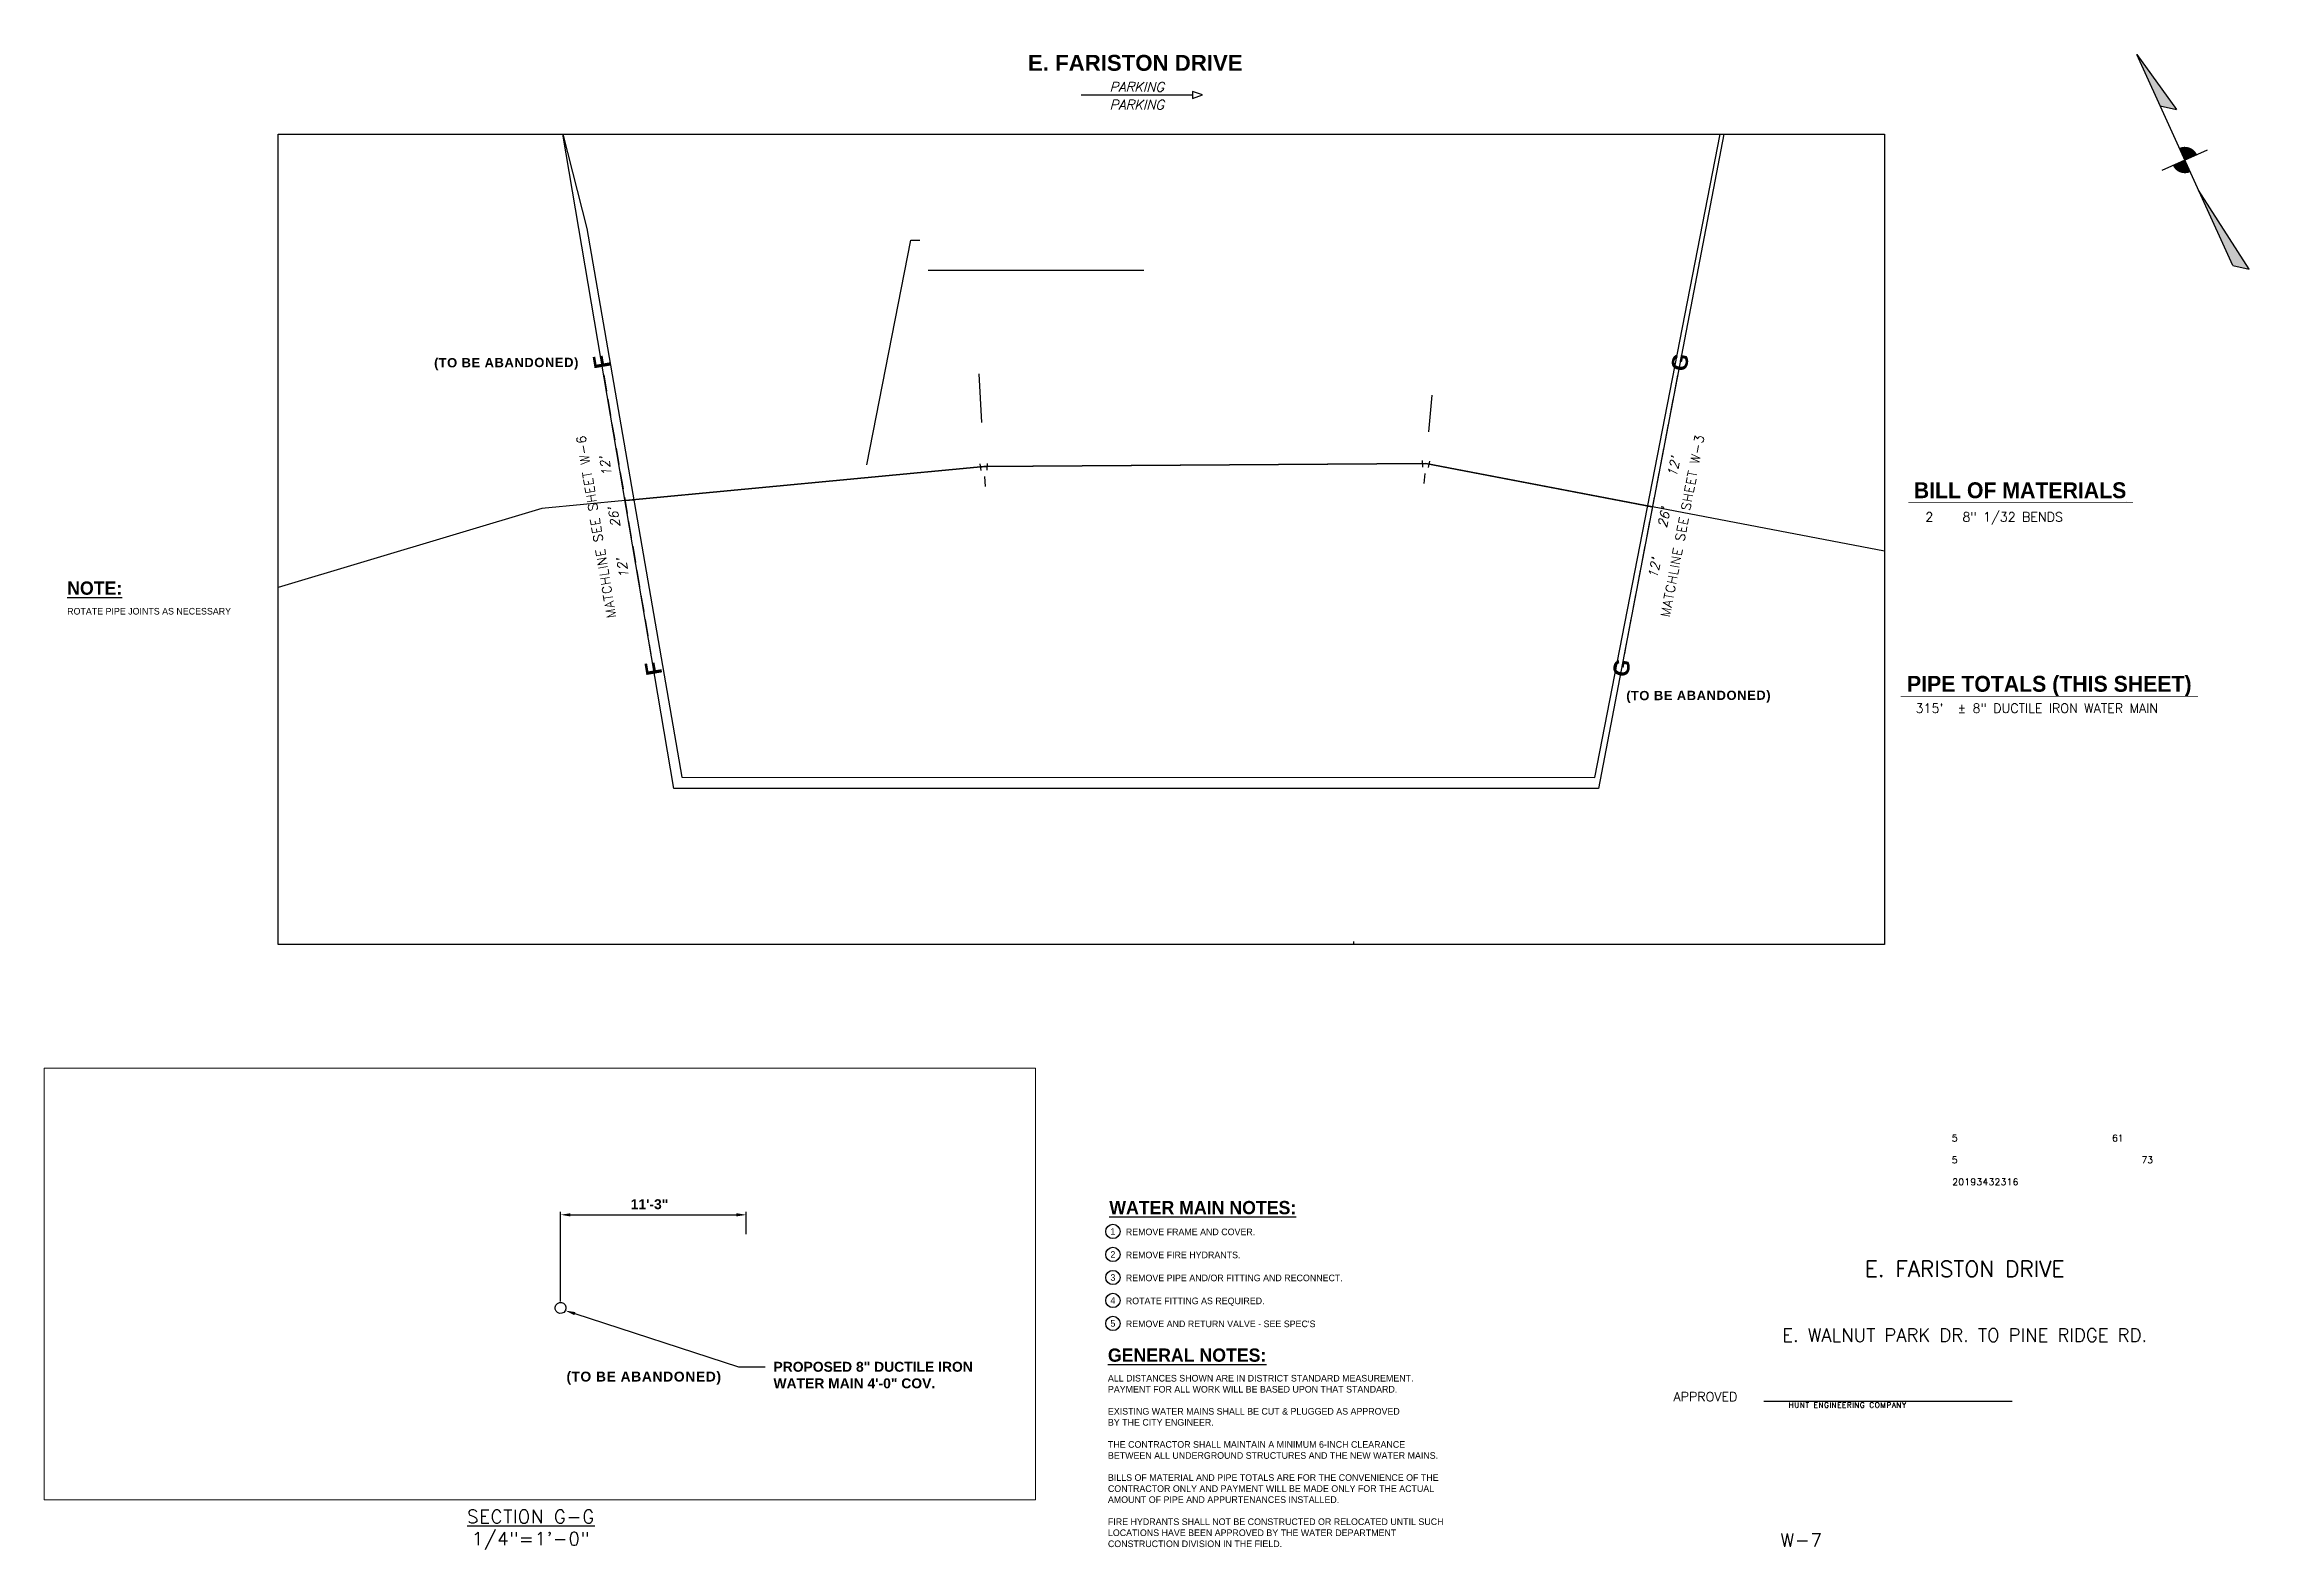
# Paper-space layout 'W7' of a CAD drawing. Header units: feet. Extents: x 2 to 35.4, y 0.7 to 23.5.
# The model-space entities are those that its viewports show. They can reach past a viewport. Long polylines and large blocks are cut down to what shows.
import ezdxf
from ezdxf import colors
from ezdxf.entities.mleader import LeaderData, LeaderLine
from ezdxf.enums import TextEntityAlignment as Align
from ezdxf.math import Vec2, Vec3

# ---------------------------------------------------------------- set-up
doc = ezdxf.new("R2010")
doc.units = ezdxf.units.FT
doc.header["$LTSCALE"] = 20
doc.linetypes.add('DASHED2', pattern=[0.375, 0.25, -0.125])
for name, color, linetype in [('AlbertToolLayer', 40, 'Continuous'), ('BORDER', 4, 'Continuous'), ('C-EX-DIMENSION', 10, 'Continuous'), ('C-EX-ROW', 4, 'Continuous'), ('C-PR-20594-TXT', 4, 'Continuous'), ('C-PR-WATER', 4, 'Continuous'), ('C-PR-WATER-ABAND', 3, 'Continuous'), ('C-PR-WATER-ABAND-OFF', 3, 'Continuous'), ('C-PR-WATER-DIM', 4, 'Continuous'), ('C-PR-WATER-FITTING', 4, 'Continuous'), ('C-PR-WATER-TXT', 4, 'Continuous'), ('C-PR-WATER-TXT (W-2)', 4, 'Continuous'), ('C-PR-WATER-TXT-#', 6, 'Continuous'), ('NOTES', 7, 'Continuous')]:
    doc.layers.add(name, color=color, linetype=linetype)
doc.layers.add('C-EX-ROAD-NAME', color=3, linetype='Continuous', lineweight=30)
doc.layers.add('CALC', color=10, linetype='Continuous', plot=False)
doc.layers.add('VIEWPORT', color=5, linetype='Continuous', plot=False)
doc.styles.add('ARIAL', font='arialbd.ttf', dxfattribs={"height": 0.24})
doc.styles.add('BOLD', font='BOLD.SHX')
doc.styles.add('Copy of PROPOSED', font='arialbd.ttf', dxfattribs={"height": 0.6})
doc.styles.add('EXISTING', font='simplex.shx', dxfattribs={"oblique": 15, "height": 2.8})
doc.styles.add('L100', font='MONOPLEX', dxfattribs={"height": 2})
doc.styles.add('L140Proposed', font='simplex.shx', dxfattribs={"height": 1.6})
doc.styles.add('PROPOSED', font='simplex.shx')
doc.styles.add('PROPOSED PLAN', font='arialbd.ttf', dxfattribs={"height": 2.8})
doc.styles.add('PROPOSED SECTION', font='arialbd.ttf')
doc.styles.add('Simplex Ob', font='simplex.shx', dxfattribs={"oblique": 15})
doc.styles.add('SL80', font='simplex.shx', dxfattribs={"oblique": 15, "height": 1.6})
doc.styles.get("Standard").update_dxf_attribs({"font": 'simplex.shx'})
doc.dimstyles.new('Copy of PWD Proposed Section', dxfattribs={"dimtxt": 0.6, "dimasz": 0.6, "dimexe": 0.18, "dimexo": 0.0625, "dimgap": 0.07, "dimtad": 0, "dimdec": 0, "dimlfac": 12, "dimzin": 1, "dimdsep": 46, "dimlunit": 4, "dimtxsty": 'Copy of PROPOSED', "dimcen": 0, "dimclrd": 3, "dimclre": 256, "dimclrt": 3, "dimadec": 1, "dimazin": 0, "dimtfac": 1, "dimtdec": 0, "dimtmove": 2, "dimatfit": 2, "dimfxl": 0.18, "dimfrac": 2, "dimtolj": 1, "dimtzin": 0, "dimlwd": -1, "dimarcsym": 0})
doc.dimstyles.new('PWD Proposed', dxfattribs={"dimtxt": 2.8, "dimasz": 3, "dimexe": 0.18, "dimexo": 0.0625, "dimgap": 1, "dimtad": 0, "dimdec": 0, "dimlfac": 12, "dimzin": 1, "dimdsep": 46, "dimlunit": 4, "dimtxsty": 'PROPOSED PLAN', "dimcen": 0, "dimse1": 1, "dimse2": 1, "dimclrd": 256, "dimclrt": 3, "dimadec": 1, "dimazin": 0, "dimtfac": 1, "dimtdec": 0, "dimtofl": 0, "dimtmove": 0, "dimatfit": 1, "dimfxl": 0.18, "dimfrac": 2, "dimtolj": 1, "dimtzin": 0, "dimlwd": -1, "dimarcsym": 0})

# ---------------------------------------------------------------- blocks, each defined once
blk = doc.blocks.new('PWD Noth Arrow')
at = {"layer": 'BORDER'}
for points in [[(0, 18), (4, 15), (0, 35)], [(0, 4), (0, 0), (4, 0, 0.414214)], [(0, 0), (-4, 0, 0.414214), (0, -4)], [(0, -35), (4, -38), (0, -10)]]:
    blk.add_hatch(color=0, dxfattribs=at).paths.add_polyline_path(points)
at = {"layer": 'BORDER', "color": 0}
for p, q in [((0, -35), (0, 35)), ((0, 35), (4, 15)), ((0, 18), (4, 15)), ((-7.5, 0), (7.5, 0)), ((4, -38), (0, -10)), ((0, -35), (4, -38))]:
    blk.add_line(p, q, dxfattribs=at)
blk = doc.blocks.new('A$C6E5C789D')
at = {"layer": 'NOTES'}
for centre in [(17.341, 5.482), (17.341, 5.135), (17.341, 4.787), (17.341, 4.44), (17.341, 4.093)]:
    blk.add_circle(centre, 0.108, dxfattribs=at)
for s, height, style, p in [('%%uWATER MAIN NOTES:', 0.2, 'BOLD', (17.287, 5.743)), ('REMOVE FRAME AND COVER.', 0.1, 'L100', (17.536, 5.426)), ('REMOVE FIRE HYDRANTS.', 0.1, 'L100', (17.536, 5.078)), ('REMOVE PIPE AND/OR FITTING AND RECONNECT.', 0.1, 'L100', (17.536, 4.731)), ('ROTATE FITTING AS REQUIRED.', 0.1, 'L100', (17.536, 4.384)), ("REMOVE AND RETURN VALVE - SEE SPEC'S", 0.1, 'L100', (17.536, 4.037))]:
    blk.add_text(s, height=height, dxfattribs=dict(at, style=style)).set_placement(p)
at = {"layer": 'NOTES', "style": 'L100'}
for s, p in [('1', (17.341, 5.482)), ('2', (17.341, 5.135)), ('3', (17.341, 4.787)), ('4', (17.341, 4.44)), ('5', (17.341, 4.093))]:
    blk.add_text(s, height=0.1, dxfattribs=at).set_placement(p, align=Align.MIDDLE)
blk = doc.blocks.new('*U96')
at = {"layer": 'C-PR-WATER-FITTING'}
for p, q in [((-0.79, -1.18), (-1.18, 0.79)), ((1, -1), (1, 1))]:
    blk.add_line(p, q, dxfattribs=at)
blk.add_lwpolyline([(-0.98, -0.2), (0, 0)], dxfattribs=at)
at = {"layer": 'C-PR-WATER-FITTING', "flags": 128}
blk.add_lwpolyline([(0, 0), (1, 0)], dxfattribs=at)
blk = doc.blocks.new('*U249')
at = {"layer": 'C-PR-WATER-FITTING'}
blk.add_line((-0.73, -1.32), (0.73, 1.3), dxfattribs=at)
for points in [[(-0.14, 1.79), (1.61, 0.82)], [(0.82, -1.61), (1.8, 0.13)], [(-1.6, -0.83), (0.14, -1.8)], [(0, -0.01), (1.31, -0.74)]]:
    blk.add_lwpolyline(points, dxfattribs=at)
blk.add_circle((2.18, -1.23), 1, dxfattribs=at)
blk = doc.blocks.new('*U97')
at = {"layer": 'C-PR-WATER-FITTING'}
for p, q in [((-3, -1), (-3, 1)), ((-2, -1), (-2, 1)), ((-1, -1), (-1, 1)), ((0, -1), (0, 1))]:
    blk.add_line(p, q, dxfattribs=at)
blk = doc.blocks.new('*U250')
at = {"layer": 'C-PR-WATER-FITTING'}
h = blk.add_hatch(color=256, dxfattribs=at)
h.dxf.hatch_style = 1
h.paths.add_polyline_path([(0.5, -0.01, 1), (-0.5, -0.01, 1)])
blk.add_circle((0, -0.01), 0.5, dxfattribs=at)
blk = doc.blocks.new('*D125')
at = {"layer": 'C-PR-WATER-DIM', "linetype": 'Continuous', "transparency": 16777216}
for p, q in [((2706016.52, 271481.74), (2706022.14, 271489.67)), ((2706006.69, 271467.87), (2706004.96, 271465.43))]:
    blk.add_line(p, q, dxfattribs=at)
at = {"layer": 'C-PR-WATER-DIM', "transparency": 16777216}
for points in [[(2706016.12, 271482.03), (2706016.93, 271481.46), (2706014.79, 271479.3)], [(2706006.29, 271468.16), (2706007.1, 271467.59), (2706008.43, 271470.32)]]:
    blk.add_solid(points, dxfattribs=at)
at = {"layer": 'C-PR-WATER-DIM', "transparency": 16777216, "insert": (2706025.64, 271494.61), "char_height": 2.8, "attachment_point": 5, "rotation": 54.6739, "style": 'PROPOSED PLAN'}
blk.add_mtext('\\A1;11\'-0"', dxfattribs=at)
blk = doc.blocks.new('*D127')
at = {"layer": 'C-PR-WATER-DIM', "linetype": 'Continuous', "transparency": 16777216}
for p, q in [((2705919.83, 271544.9), (2705925.35, 271554.5)), ((2705913.52, 271533.91), (2705912.03, 271531.31))]:
    blk.add_line(p, q, dxfattribs=at)
at = {"layer": 'C-PR-WATER-DIM', "transparency": 16777216}
for points in [[(2705919.4, 271545.15), (2705920.27, 271544.66), (2705918.34, 271542.3)], [(2705913.09, 271534.16), (2705913.96, 271533.67), (2705915.02, 271536.52)]]:
    blk.add_solid(points, dxfattribs=at)
at = {"layer": 'C-PR-WATER-DIM', "transparency": 16777216, "insert": (2705927.85, 271558.87), "char_height": 2.8, "attachment_point": 5, "rotation": 60.1329, "style": 'PROPOSED PLAN'}
blk.add_mtext('\\A1;6\'-8"', dxfattribs=at)
blk = doc.blocks.new('*D128')
at = {"layer": 'C-PR-WATER-DIM', "linetype": 'Continuous', "transparency": 16777216}
for p, q in [((2705798.18, 271603.46), (2705803.58, 271617.12)), ((2705792.15, 271588.23), (2705791.05, 271585.44))]:
    blk.add_line(p, q, dxfattribs=at)
at = {"layer": 'C-PR-WATER-DIM', "transparency": 16777216}
for points in [[(2705797.71, 271603.64), (2705798.64, 271603.27), (2705797.07, 271600.67)], [(2705791.69, 271588.41), (2705792.62, 271588.05), (2705793.25, 271591.02)]]:
    blk.add_solid(points, dxfattribs=at)
at = {"layer": 'C-PR-WATER-DIM', "transparency": 16777216, "insert": (2705805.81, 271622.75), "char_height": 2.8, "attachment_point": 5, "rotation": 68.4144, "style": 'PROPOSED PLAN'}
blk.add_mtext('\\A1;10\'-5"', dxfattribs=at)
blk = doc.blocks.new('*D129')
at = {"layer": 'C-PR-WATER-DIM', "linetype": 'Continuous', "transparency": 16777216}
for p, q in [((2705668.85, 271644.17), (2705669.55, 271647.09)), ((2705665.92, 271631.94), (2705665.22, 271629.02))]:
    blk.add_line(p, q, dxfattribs=at)
at = {"layer": 'C-PR-WATER-DIM', "transparency": 16777216}
for points in [[(2705668.37, 271644.29), (2705669.34, 271644.05), (2705668.15, 271641.25)], [(2705665.44, 271632.06), (2705666.41, 271631.82), (2705666.62, 271634.86)]]:
    blk.add_solid(points, dxfattribs=at)
at = {"layer": 'C-PR-WATER-DIM', "transparency": 16777216, "insert": (2705674.07, 271659.23), "char_height": 2.8, "attachment_point": 5, "rotation": 76.5243, "style": 'PROPOSED PLAN'}
blk.add_mtext('\\A1;6\'-7"', dxfattribs=at)
blk = doc.blocks.new('*D190')
at = {"layer": 'C-PR-WATER-TXT', "lineweight": -2, "transparency": 16777216}
for p, q in [((2706660.82, 272057.96), (2706663.95, 272062.37)), ((2706672.32, 272054.79), (2706673.1, 272055.89))]:
    blk.add_line(p, q, dxfattribs=at)
at = {"layer": 'C-PR-WATER-TXT', "color": 3, "linetype": 'Continuous', "transparency": 16777216}
blk.add_line((2706664.34, 272061.88), (2706672.51, 272056.09), dxfattribs=at)
at = {"layer": 'C-PR-WATER-TXT', "color": 3, "transparency": 16777216}
for points in [[(2706664.28, 272061.8), (2706664.39, 272061.96), (2706663.85, 272062.23)], [(2706672.45, 272056.01), (2706672.57, 272056.17), (2706673, 272055.74)]]:
    blk.add_solid(points, dxfattribs=at)
at = {"layer": 'C-PR-WATER-TXT', "color": 3, "transparency": 16777216, "insert": (2706668.6, 272059.64), "char_height": 0.6, "attachment_point": 5, "rotation": 324.6855, "style": 'Copy of PROPOSED'}
blk.add_mtext('\\A1;11\'-3"', dxfattribs=at)

msp = doc.modelspace()

# ---------------------------------------------------------------- linework, layer by layer
at = {"layer": 'AlbertToolLayer'}
for p, q in [((2705835.355, 271414.232), (2705606.517, 271004.996)), ((2705835.355, 271414.232), (2705606.517, 271004.996)), ((2705872.952, 271387.586), (2706019.762, 271215.706)), ((2705872.952, 271387.586), (2706019.762, 271215.706)), ((2705565.781, 271033.867), (2705876.091, 271385.362)), ((2705565.781, 271033.867), (2705876.091, 271385.362)), ((2705842.92, 271345.211), (2705782.189, 270880.493)), ((2705842.92, 271345.211), (2705782.189, 270880.493))]:
    msp.add_line(p, q, dxfattribs=at)
at = {"layer": 'C-PR-WATER'}
for p, q in [((2705947.848, 271797.69), (2706089.296, 271697.435)), ((2705417.685, 271668.998), (2705666.622, 271634.857)), ((2705793.271, 271591.011), (2705666.622, 271634.857)), ((2705915.087, 271536.475), (2705793.254, 271591.019)), ((2706042.069, 271446.481), (2705915.087, 271536.475)), ((2706033.24, 271457.033), (2706039.811, 271466.305)), ((2706031.216, 271454.178), (2706032.046, 271455.348))]:
    msp.add_line(p, q, dxfattribs=at)
at = {"layer": 'C-PR-WATER', "color": 6, "linetype": 'Continuous'}
msp.add_circle((2706660.596, 272057.638), 0.333, dxfattribs=at)
at = {"layer": 'C-PR-WATER-TXT-#'}
for centre in [(2706024.823, 271479.172), (2706019.933, 271468.042), (2706038.247, 271444.201)]:
    msp.add_circle(centre, 1.75, dxfattribs=at)
at = {"layer": 'CALC'}
for p, q in [((2706050.89, 271440.229), (2705971.915, 271496.2)), ((2706050.89, 271440.229), (2706075.493, 271422.903)), ((2706075.493, 271422.903), (2706148.053, 271371.556))]:
    msp.add_line(p, q, dxfattribs=at)
for points in [[(2705745.784, 271941.858), (2705755.071, 271943.506), (2705946.153, 271808.081), (2705947.854, 271797.685), (2706089.296, 271697.435), (2706099.676, 271699.276), (2706110.347, 271691.714)], [(2705690.367, 271626.637), (2705666.545, 271634.868), (2705417.685, 271668.998)], [(2705690.386, 271626.63), (2705793.271, 271591.011), (2705915.087, 271536.475), (2705971.825, 271496.265)], [(2706199.392, 271620.008), (2706064.931, 271430.261), (2706148.053, 271371.531)], [(2706064.993, 271430.234), (2706199.402, 271620.018)], [(2706199.402, 271620.018), (2706064.993, 271430.234)], [(2706064.909, 271430.276), (2705971.903, 271496.219)], [(2706148.053, 271371.556), (2705971.915, 271496.2)], [(2706031.248, 271454.213), (2706039.524, 271465.901)]]:
    msp.add_lwpolyline(points, dxfattribs=at)

# ---------------------------------------------------------------- block references
at = {"layer": 'C-PR-WATER-FITTING'}
for name, p, rotation in [('*U96', (2705666.622, 271634.857), 340.9045294326634), ('*U96', (2705793.249, 271591.021), 334.3966797143099), ('*U96', (2705915.087, 271536.475), 324.6736790594938), ('*U97', (2706013.472, 271466.748), 324.6738889241751), ('*U250', (2706039.811, 271466.305), 83.92415502369693), ('*U97', (2706017.619, 271463.809), 324.6738889241751), ('*U249', (2706031.214, 271454.174), 83.92415502369693)]:
    msp.add_blockref(name, p, dxfattribs=dict(at, rotation=rotation))

# ---------------------------------------------------------------- texts
at = {"layer": 'C-PR-WATER-ABAND', "insert": (2706658.664, 272054.291, -97.826), "char_height": 0.6, "width": 11.04811, "attachment_point": 1, "rotation": 324.67389, "style": 'PROPOSED SECTION'}
msp.add_mtext('{\\T1.063;(TO BE ABANDONED)}', dxfattribs=at)
at = {"layer": 'C-PR-WATER-ABAND-OFF', "color": 4, "char_height": 2.8, "width": 48.18924, "attachment_point": 2, "style": 'ARIAL'}
for s, insert, rotation in [('\\pxql;{\\T1.063;\\C3;(SEE SPECS)}', (2706023.619, 271676.778), 324.78844), ('\\pxql;{\\T1.063;\\C3;(TO BE ABANDONED)}', (2705677.69, 271679.782), 335.67665), ('\\pxql;{\\T1.063;\\C3;(TO BE ABANDONED)}', (2705963.608, 271438.975), 335.67665), ('\\pxql;{\\T1.063;\\C3;(TO BE ABANDONED)}', (2706080.464, 271348.915), 325.22355)]:
    msp.add_mtext(s, dxfattribs=dict(at, insert=insert, rotation=rotation))

# ---------------------------------------------------------------- dimensions: what is measured, and where the dimension line sits
at = {"layer": 'C-PR-WATER-DIM'}
for base, p1, p2, angle, override, picture, middle in [((2705666.621, 271634.857), (2705668.155, 271641.254), (2705666.622, 271634.857), 256.52427, {"dimclrt": 256, "dimtmove": 2}, '*D129', (2705674.069, 271659.233)), ((2705793.254, 271591.019), (2705797.071, 271600.667), (2705793.254, 271591.019), 248.41442, {"dimclrt": 256}, '*D128', (2705805.809, 271622.752)), ((2705915.018, 271536.516), (2705918.405, 271542.266), (2705915.082, 271536.479), 240.13288, {"dimclrt": 256}, '*D127', (2705927.855, 271558.871)), ((2706008.428, 271470.323), (2706012.634, 271480.824), (2706006.274, 271471.849), 234.67389, {"dimclrt": 256}, '*D125', (2706025.64, 271494.607))]:
    dim = msp.add_linear_dim(base=base, p1=p1, p2=p2, angle=angle, dimstyle='PWD Proposed', override=override, dxfattribs=at)
    dim.commit()
    dim.dimension.update_dxf_attribs({"geometry": picture, "text_midpoint": middle, "dimtype": 161})
at = {"layer": 'C-PR-WATER-TXT', "color": 3}
dim = msp.add_linear_dim(base=(2706672.999, 272055.743), p1=(2706660.788, 272057.91), p2=(2706672.287, 272054.739), angle=324.68546, dimstyle='Copy of PWD Proposed Section', override={"dimtxt": 1}, dxfattribs=at)
dim.commit()
dim.dimension.update_dxf_attribs({"geometry": '*D190', "text_midpoint": (2706668.602, 272059.643), "dimtype": 160})

# ---------------------------------------------------------------- leaders
at = {"layer": 'C-PR-20594-TXT'}
ml = msp.add_multileader_mtext('Standard', dxfattribs=at)
ml.set_content('PROPOSED WATER MAIN TO BE INSTALLED UNDER WORK #W-20594-D', color=256, style='ARIAL')
ml.set_leader_properties(color=3)
ml.build(insert=Vec2(0, 0))
ml.multileader.update_dxf_attribs({"dogleg_length": 6, "arrow_head_size": 3})
ctx = ml.context
ctx.base_point, ctx.char_height, ctx.arrow_head_size, ctx.landing_gap_size, ctx.plane_origin, ctx.plane_x_axis, ctx.plane_y_axis = Vec3(2705795.568, 271336.659), 3, 3, 1.5, Vec3(2705498.748, 271014.81), Vec3(0.5782257, 0.8158769), Vec3(-0.8158769, 0.5782257)
notes = []
notes.append((ctx, [(0, (1, 1, 0), (2705792.16, 271331.85), (0.5782257, 0.8158769), 5.894, [(0, [(2705813.801, 271304.126)], 0, [])])]))
ctx.mtext.insert, ctx.mtext.text_direction, ctx.mtext.rotation, ctx.mtext.width, ctx.mtext.defined_height, ctx.mtext.flow_direction = Vec3(2705795.19, 271338.765), Vec3(0.5782257, 0.8158769), 0.954244, 82.23775, 18.982, 5
at = {"layer": 'C-PR-WATER-TXT'}
ml = msp.add_multileader_mtext('Standard', dxfattribs=at)
ml.set_content('PROPOSED 8" DUCTILE IRON\\PWATER MAIN 4\'-0" COV.', color=256, style='PROPOSED SECTION')
ml.set_leader_properties(color=256)
ml.build(insert=Vec2(0, 0))
ml.multileader.update_dxf_attribs({"dogleg_length": 15, "arrow_head_size": 0.6})
ctx = ml.context
ctx.base_point, ctx.char_height, ctx.arrow_head_size, ctx.landing_gap_size, ctx.plane_origin, ctx.plane_x_axis, ctx.plane_y_axis = Vec3(2706668.623, 272047.586, -97.826), 0.6, 0.6, 0.5, Vec3(2706735.016, 272045.652, -97.826), Vec3(0.8158742, -0.5782295), Vec3(0.5782295, 0.8158742)
notes.append((ctx, [(0, (1, 1, 0), (2706667.304, 272048.521, -97.826), (0.8158742, -0.5782295), 1.616, [(0, [(2706660.742, 272057.339, -97.826)], 0, [])])]))
ctx.mtext.insert, ctx.mtext.text_direction, ctx.mtext.rotation, ctx.mtext.width, ctx.mtext.defined_height, ctx.mtext.flow_direction = Vec3(2706669.207, 272047.546, -97.826), Vec3(0.8158742, -0.5782295), 5.6666284, 123.17846, 1.675, 5
at = {"layer": 'C-PR-WATER-TXT (W-2)'}
ml = msp.add_multileader_mtext('Standard', dxfattribs=at)
ml.set_content('PROPOSED 8" DUCTILE IRON {\\LWATER MAIN 4\'-0" COV.}', color=256, style='ARIAL')
ml.set_leader_properties(color=256)
ml.build(insert=Vec2(0, 0))
ml.multileader.update_dxf_attribs({"dogleg_length": 5})
ctx = ml.context
ctx.base_point, ctx.landing_gap_size, ctx.plane_origin, ctx.plane_x_axis, ctx.plane_y_axis = Vec3(2705804.008, 271661.308), 2.5, Vec3(2705950.877, 271827.715), Vec3(0.909935, -0.4147509), Vec3(0.4147509, 0.909935)
notes.append((ctx, [(0, (1, 1, 0), (2705801.491, 271662.455), (0.909935, -0.4147509), 2.766, [(0, [(2705758.919, 271602.905)], 0, [])])]))
ctx.mtext.insert, ctx.mtext.text_direction, ctx.mtext.rotation, ctx.mtext.width, ctx.mtext.defined_height, ctx.mtext.flow_direction = Vec3(2705807.278, 271662.455), Vec3(0.909935, -0.4147509), 5.8555163, 87.98644, 38.555, 5
ml = msp.add_multileader_mtext('Standard', dxfattribs=at)
ml.set_content('PROPOSED 8" DUCTILE IRON {\\LWATER MAIN 4\'-0" COV.}', color=256, style='ARIAL')
ml.set_leader_properties(color=256)
ml.build(insert=Vec2(0, 0))
ml.multileader.update_dxf_attribs({"dogleg_length": 5})
ctx = ml.context
ctx.base_point, ctx.landing_gap_size, ctx.plane_origin, ctx.plane_x_axis, ctx.plane_y_axis = Vec3(2705949.229, 271352.912), 2.5, Vec3(2705810.542, 271549.599), Vec3(0.5782295, 0.8158742), Vec3(-0.8158742, 0.5782295)
notes.append((ctx, [(1, (1, 1, 0), (2705999.64, 271424.041), (-0.5782295, -0.8158742), 2.766, [(0, [(2706022.185, 271460.573)], 0, [])])]))
ctx.mtext.insert, ctx.mtext.text_direction, ctx.mtext.rotation, ctx.mtext.width, ctx.mtext.defined_height, ctx.mtext.flow_direction = Vec3(2705948.716, 271356.339), Vec3(0.5782295, 0.8158742), 0.9542394, 87.98644, 38.555, 5
at = {"layer": 'C-PR-WATER-TXT-#'}
ml = msp.add_multileader_mtext('Standard', dxfattribs=at)
ml.set_content('1  ', color=256)
ml.set_leader_properties(color=256)
ml.build(insert=Vec2(0, 0))
ml.multileader.update_dxf_attribs({"dogleg_length": 1.5, "arrow_head_size": 2})
ctx = ml.context
ctx.base_point, ctx.char_height, ctx.arrow_head_size, ctx.landing_gap_size, ctx.plane_origin, ctx.plane_x_axis, ctx.plane_y_axis = Vec3(2706151.378, 271643.876), 2, 2, 1.7, Vec3(2706169.425, 271665.226), Vec3(0.5814185, 0.8136047), Vec3(-0.8136047, 0.5814185)
ctx.text_align_type = 2
notes.append((ctx, [(0, (0, 0, 0), (0, 0), (1, 0), 1, [])]))
ctx.mtext.insert, ctx.mtext.text_direction, ctx.mtext.rotation, ctx.mtext.width, ctx.mtext.alignment, ctx.mtext.line_spacing_factor, ctx.mtext.flow_direction = Vec3(2706151.83, 271646.228), Vec3(0.5814185, 0.8136047), 0.9503253, 0.47619, 3, 0.75, 5
ml = msp.add_multileader_mtext('Standard', dxfattribs=at)
ml.set_content('1  ', color=256)
ml.set_leader_properties(color=256)
ml.build(insert=Vec2(0, 0))
ml.multileader.update_dxf_attribs({"dogleg_length": 1.5, "arrow_head_size": 2})
ctx = ml.context
ctx.base_point, ctx.char_height, ctx.arrow_head_size, ctx.landing_gap_size, ctx.plane_origin, ctx.plane_x_axis, ctx.plane_y_axis = Vec3(2706187.322, 271611.384), 2, 2, 1.7, Vec3(2706205.369, 271632.734), Vec3(0.5814185, 0.8136047), Vec3(-0.8136047, 0.5814185)
ctx.text_align_type = 2
notes.append((ctx, [(0, (0, 0, 0), (0, 0), (1, 0), 1, [])]))
ctx.mtext.insert, ctx.mtext.text_direction, ctx.mtext.rotation, ctx.mtext.width, ctx.mtext.alignment, ctx.mtext.line_spacing_factor, ctx.mtext.flow_direction = Vec3(2706187.774, 271613.736), Vec3(0.5814185, 0.8136047), 0.9503253, 0.47619, 3, 0.75, 5
ml = msp.add_multileader_mtext('Standard', dxfattribs=at)
ml.set_content('1  ', color=256)
ml.set_leader_properties(color=256)
ml.build(insert=Vec2(0, 0))
ml.multileader.update_dxf_attribs({"dogleg_length": 1.5, "arrow_head_size": 2})
ctx = ml.context
ctx.base_point, ctx.char_height, ctx.arrow_head_size, ctx.landing_gap_size, ctx.plane_origin, ctx.plane_x_axis, ctx.plane_y_axis = Vec3(2706180.221, 271582.591), 2, 2, 1.7, Vec3(2706198.268, 271603.941), Vec3(0.5814185, 0.8136047), Vec3(-0.8136047, 0.5814185)
ctx.text_align_type = 2
notes.append((ctx, [(0, (0, 0, 0), (0, 0), (1, 0), 1, [])]))
ctx.mtext.insert, ctx.mtext.text_direction, ctx.mtext.rotation, ctx.mtext.width, ctx.mtext.alignment, ctx.mtext.line_spacing_factor, ctx.mtext.flow_direction = Vec3(2706180.673, 271584.943), Vec3(0.5814185, 0.8136047), 0.9503253, 0.47619, 3, 0.75, 5
ml = msp.add_multileader_mtext('Standard', dxfattribs=at)
ml.set_content('2  ', color=256)
ml.set_leader_properties(color=256)
ml.build(insert=Vec2(0, 0))
ml.multileader.update_dxf_attribs({"dogleg_length": 1.5, "arrow_head_size": 2})
ctx = ml.context
ctx.base_point, ctx.char_height, ctx.arrow_head_size, ctx.landing_gap_size, ctx.plane_origin, ctx.plane_x_axis, ctx.plane_y_axis = Vec3(2706191.259, 271576.332), 2, 2, 1.7, Vec3(2706209.373, 271597.89), Vec3(0.5832093, 0.8123219), Vec3(-0.8123219, 0.5832093)
ctx.text_align_type = 2
notes.append((ctx, [(0, (0, 0, 0), (0, 0), (1, 0), 1, [])]))
ctx.mtext.insert, ctx.mtext.text_direction, ctx.mtext.rotation, ctx.mtext.width, ctx.mtext.alignment, ctx.mtext.line_spacing_factor, ctx.mtext.flow_direction = Vec3(2706192.216, 271579.379), Vec3(0.5832093, 0.8123219), 0.9481225, 0.47619, 3, 0.75, 5
ml = msp.add_multileader_mtext('Standard', dxfattribs=at)
ml.set_content('2  ', color=256)
ml.set_leader_properties(color=256)
ml.build(insert=Vec2(0, 0))
ml.multileader.update_dxf_attribs({"dogleg_length": 1.5, "arrow_head_size": 2})
ctx = ml.context
ctx.base_point, ctx.char_height, ctx.arrow_head_size, ctx.landing_gap_size, ctx.plane_origin, ctx.plane_x_axis, ctx.plane_y_axis = Vec3(2706023.345, 271477.311), 2, 2, 1.7, Vec3(2706041.459, 271498.869), Vec3(0.5832093, 0.8123219), Vec3(-0.8123219, 0.5832093)
ctx.text_align_type = 2
notes.append((ctx, [(0, (0, 0, 0), (0, 0), (1, 0), 1, [])]))
ctx.mtext.insert, ctx.mtext.text_direction, ctx.mtext.rotation, ctx.mtext.width, ctx.mtext.alignment, ctx.mtext.line_spacing_factor, ctx.mtext.flow_direction = Vec3(2706024.301, 271480.359), Vec3(0.5832093, 0.8123219), 0.9481225, 0.47619, 3, 0.75, 5
ml = msp.add_multileader_mtext('Standard', dxfattribs=at)
ml.set_content('1  ', color=256)
ml.set_leader_properties(color=256)
ml.build(insert=Vec2(0, 0))
ml.multileader.update_dxf_attribs({"dogleg_length": 1.5, "arrow_head_size": 2})
ctx = ml.context
ctx.base_point, ctx.char_height, ctx.arrow_head_size, ctx.landing_gap_size, ctx.plane_origin, ctx.plane_x_axis, ctx.plane_y_axis = Vec3(2706018.6, 271466.292), 2, 2, 1.7, Vec3(2706036.647, 271487.642), Vec3(0.5814185, 0.8136047), Vec3(-0.8136047, 0.5814185)
ctx.text_align_type = 2
notes.append((ctx, [(0, (0, 0, 0), (0, 0), (1, 0), 1, [])]))
ctx.mtext.insert, ctx.mtext.text_direction, ctx.mtext.rotation, ctx.mtext.width, ctx.mtext.alignment, ctx.mtext.line_spacing_factor, ctx.mtext.flow_direction = Vec3(2706019.052, 271468.644), Vec3(0.5814185, 0.8136047), 0.9503253, 0.47619, 3, 0.75, 5
ml = msp.add_multileader_mtext('Standard', dxfattribs=at)
ml.set_content('1  ', color=256)
ml.set_leader_properties(color=256)
ml.build(insert=Vec2(0, 0))
ml.multileader.update_dxf_attribs({"dogleg_length": 1.5, "arrow_head_size": 2})
ctx = ml.context
ctx.base_point, ctx.char_height, ctx.arrow_head_size, ctx.landing_gap_size, ctx.plane_origin, ctx.plane_x_axis, ctx.plane_y_axis = Vec3(2706036.809, 271442.484), 2, 2, 1.7, Vec3(2706054.856, 271463.834), Vec3(0.5814185, 0.8136047), Vec3(-0.8136047, 0.5814185)
ctx.text_align_type = 2
notes.append((ctx, [(0, (0, 0, 0), (0, 0), (1, 0), 1, [])]))
ctx.mtext.insert, ctx.mtext.text_direction, ctx.mtext.rotation, ctx.mtext.width, ctx.mtext.alignment, ctx.mtext.line_spacing_factor, ctx.mtext.flow_direction = Vec3(2706037.261, 271444.836), Vec3(0.5814185, 0.8136047), 0.9503253, 0.47619, 3, 0.75, 5
ml = msp.add_multileader_mtext('Standard', dxfattribs=at)
ml.set_content('1  ', color=256)
ml.set_leader_properties(color=256)
ml.build(insert=Vec2(0, 0))
ml.multileader.update_dxf_attribs({"dogleg_length": 1.5, "arrow_head_size": 2})
ctx = ml.context
ctx.base_point, ctx.char_height, ctx.arrow_head_size, ctx.landing_gap_size, ctx.plane_origin, ctx.plane_x_axis, ctx.plane_y_axis = Vec3(2706077.815, 271413.486), 2, 2, 1.7, Vec3(2706095.862, 271434.836), Vec3(0.5814185, 0.8136047), Vec3(-0.8136047, 0.5814185)
ctx.text_align_type = 2
notes.append((ctx, [(0, (0, 0, 0), (0, 0), (1, 0), 1, [])]))
ctx.mtext.insert, ctx.mtext.text_direction, ctx.mtext.rotation, ctx.mtext.width, ctx.mtext.alignment, ctx.mtext.line_spacing_factor, ctx.mtext.flow_direction = Vec3(2706078.266, 271415.838), Vec3(0.5814185, 0.8136047), 0.9503253, 0.47619, 3, 0.75, 5
for ctx, leaders in notes:
    for number, flags, end, landing, length, lines in leaders:
        leader = LeaderData()
        leader.index, (leader.has_last_leader_line, leader.has_dogleg_vector, leader.attachment_direction) = number, flags
        leader.last_leader_point, leader.dogleg_vector, leader.dogleg_length = Vec3(end), Vec3(landing), length
        for number, points, colour, breaks in lines:
            line = LeaderLine()
            line.index, line.vertices, line.color, line.breaks = number, Vec3.list(points), colors.encode_raw_color(colour), breaks
            leader.lines.append(line)
        ctx.leaders.append(leader)

psp = doc.layouts.new('W7')

# ---------------------------------------------------------------- linework, layer by layer
at = {"layer": 'C-EX-ROW', "color": 4, "linetype": 'DASHED2', "ltscale": 0.05, "flags": 128}
for points in [[(10.419, 18.473), (11.133, 14.252)], [(26.635, 18.465), (25.831, 14.26)]]:
    psp.add_lwpolyline(points, dxfattribs=at)
at = {"layer": 'CALC'}
psp.add_lwpolyline([(10.74, 16.571), (16.162, 17.085), (22.835, 17.13), (26.25, 16.477)], dxfattribs=at)
at = {"layer": 'NOTES'}
psp.add_lwpolyline([(19.309, 22.751), (19.309, 22.645), (19.46, 22.698)], close=True, dxfattribs=at)
psp.add_lwpolyline([(17.629, 22.698), (19.309, 22.698)], dxfattribs=at)
at = {"layer": 'NOTES', "const_width": 0.01}
for points in [[(30.118, 16.541), (33.51, 16.541)], [(30.003, 13.618), (34.494, 13.618)]]:
    psp.add_lwpolyline(points, dxfattribs=at)
at = {"layer": 'NOTES', "linetype": 'DASHED2'}
psp.add_lwpolyline([(27.936, 2.969), (31.686, 2.969)], dxfattribs=at)
at = {"layer": 'VIEWPORT'}
for points in [[(9.804, 22.108), (9.804, 22.108), (10.165, 20.682), (11.598, 12.393), (25.387, 12.392), (27.277, 22.108), (29.761, 22.108), (29.761, 9.868), (5.502, 9.868), (5.502, 10.841), (5.502, 22.108), (5.502, 22.108)], [(27.331, 22.108), (25.441, 12.223), (11.478, 12.224), (11.478, 12.224), (9.804, 22.108), (9.804, 22.108)]]:
    psp.add_lwpolyline(points, close=True, dxfattribs=at)

# ---------------------------------------------------------------- block references
at = {"layer": 'NOTES', "color": 0, "xscale": 0.05000000000000338, "yscale": 0.05000000000000338, "rotation": 24.50363102999343}
psp.add_blockref('PWD Noth Arrow', (34.295, 21.715), dxfattribs=at)
at = {"layer": 'NOTES'}
psp.add_blockref('A$C6E5C789D', (0.767, 0.052), dxfattribs=at)

# ---------------------------------------------------------------- texts
at = {"layer": 'BORDER', "color": 4, "linetype": 'DASHED2', "ltscale": 0.05, "char_height": 0.24, "width": 1.77635683940025e-15, "attachment_point": 5, "style": 'ARIAL'}
for s, insert, rotation in [('\\pxqc;F', (10.386, 18.67), 99.6121), ('\\pxqc;G', (26.672, 18.662), 79.1625), ('\\pxqc;F', (11.169, 14.037), 99.6121), ('\\pxqc;G', (25.79, 14.046), 79.1625)]:
    psp.add_mtext(s, dxfattribs=dict(at, insert=insert, rotation=rotation))
at = {"layer": 'BORDER', "color": 4, "char_height": 0.14, "width": 6.0853, "attachment_point": 8, "style": 'PROPOSED'}
for s, insert, rotation in [('{\\T1.063;MATCHLINE SEE SHEET W-6}', (10.375, 16.189), 99.6121), ('{\\T1.063;MATCHLINE SEE SHEET W-3}', (26.777, 16.178), 79.1625)]:
    psp.add_mtext(s, dxfattribs=dict(at, insert=insert, rotation=rotation))
at = {"layer": 'BORDER', "color": 4, "attachment_point": 5, "style": 'PROPOSED'}
for s, insert, char_height, width in [('E. FARISTON DRIVE', (30.969, 4.969), 0.24, 4.59784), ('E. WALNUT PARK DR. TO PINE RIDGE RD.', (30.969, 3.969), 0.19995, 7.31273)]:
    psp.add_mtext(s, dxfattribs=dict(at, insert=insert, char_height=char_height, width=width))
at = {"layer": 'BORDER', "color": 3, "attachment_point": 1, "style": 'PROPOSED'}
for s, insert, char_height, width in [('APPROVED', (26.572, 3.109), 0.14, 1.25), ('{\\T1.063; \\P\\H0.83295x;       W-7}', (27.168, 1.374), 0.24, 1.98748)]:
    psp.add_mtext(s, dxfattribs=dict(at, insert=insert, char_height=char_height, width=width))
at = {"layer": 'BORDER', "insert": (9.322, 1.328), "char_height": 0.2, "width": 5, "attachment_point": 2, "style": 'PROPOSED'}
psp.add_mtext('{\\T1.063;\\LSECTION G-G\\P\\l1/4"=1\'-0"}', dxfattribs=at)
at = {"layer": 'C-EX-DIMENSION', "char_height": 0.14, "width": 9.60084, "attachment_point": 5, "style": 'SL80'}
for insert, rotation in [((10.578, 16.316), 99.5971), ((26.43, 16.312), 79.1775)]:
    psp.add_mtext("12'     26'     12'", dxfattribs=dict(at, insert=insert, rotation=rotation))
at = {"layer": 'C-EX-ROAD-NAME', "insert": (18.446, 23.303), "char_height": 0.24, "width": 6.96485, "attachment_point": 2, "style": 'EXISTING'}
psp.add_mtext('\\pxqc;{\\fArial|b1|i0|c0|p34;\\Q0;E. FARISTON DRIVE}', dxfattribs=at)
at = {"layer": 'NOTES', "style": 'BOLD'}
for s, p in [('BILL OF MATERIALS%%U', (31.806, 16.608)), ('PIPE TOTALS (THIS SHEET)', (32.247, 13.685))]:
    psp.add_text(s, height=0.24, dxfattribs=at).set_placement(p, align=Align.CENTER)
at = {"layer": 'NOTES'}
for s, height, style, p in [('%%UNOTE:', 0.2, 'BOLD', (2.318, 15.15)), ('5      ', 0.1, 'PROPOSED', (30.776, 6.895)), ('61', 0.1, 'PROPOSED', (33.196, 6.895)), ('5      ', 0.1, 'PROPOSED', (30.776, 6.564)), ('73', 0.1, 'PROPOSED', (33.642, 6.564)), ('%%UGENERAL NOTES:', 0.2, 'BOLD', (18.033, 3.567))]:
    psp.add_text(s, height=height, dxfattribs=dict(at, style=style)).set_placement(p)
at = {"layer": 'NOTES', "char_height": 0.1452, "attachment_point": 5, "rotation": 359.9887, "style": 'Simplex Ob'}
for insert, width in [((18.469, 22.82), 2.74099), ((18.469, 22.55), 1.77335)]:
    psp.add_mtext('PARKING', dxfattribs=dict(at, insert=insert, width=width))
at = {"layer": 'NOTES', "attachment_point": 1}
for s, insert, char_height, width, style in [('\\A1;2^I8" 1/32 BENDS', (30.376, 16.395), 0.14, 3.80478, 'L140Proposed'), ('ROTATE PIPE JOINTS AS NECESSARY', (2.318, 14.951), 0.1, 5.35633, 'L100'), ('\\pxql;{\\H1.067x;\\Q0;\\T1.063;20193432316}', (30.783, 6.333), 0.09375, 4.74122, 'EXISTING'), ('ALL DISTANCES SHOWN ARE IN DISTRICT STANDARD MEASUREMENT.\\PPAYMENT FOR ALL WORK WILL BE BASED UPON THAT STANDARD.\\P\\PEXISTING WATER MAINS SHALL BE CUT & PLUGGED AS APPROVED\\PBY THE CITY ENGINEER.\\P\\PTHE CONTRACTOR SHALL MAINTAIN A MINIMUM 6-INCH CLEARANCE\\PBETWEEN ALL UNDERGROUND STRUCTURES AND THE NEW WATER MAINS.\\P\\PBILLS OF MATERIAL AND PIPE TOTALS ARE FOR THE CONVENIENCE OF THE CONTRACTOR ONLY AND PAYMENT WILL BE MADE ONLY FOR THE ACTUAL AMOUNT OF PIPE AND APPURTENANCES INSTALLED.\\P\\PFIRE HYDRANTS SHALL NOT BE CONSTRUCTED OR RELOCATED UNTIL SUCH LOCATIONS HAVE BEEN APPROVED BY THE WATER DEPARTMENT CONSTRUCTION DIVISION IN THE FIELD.', (18.033, 3.368), 0.1, 5.35633, 'L100'), ('{\\T1.125;HUNT ENGINEERING COMPANY}', (28.311, 2.953), 0.08, 3.5, 'PROPOSED')]:
    psp.add_mtext(s, dxfattribs=dict(at, insert=insert, char_height=char_height, width=width, style=style))
at = {"layer": 'NOTES', "linetype": 'Continuous', "char_height": 0.14, "style": 'L140Proposed'}
for s, width, heights, insert, attachment_point in [("315'", 0.58143, [0.167], (30.649, 13.506), 3), ('\\pxql;%%P 8" DUCTILE IRON WATER MAIN', 4.08312, [0], (30.86, 13.506), 1)]:
    psp.add_mtext_dynamic_manual_height_columns(s, width=width, gutter_width=14, heights=heights, dxfattribs=dict(at, insert=insert, attachment_point=attachment_point))

# ---------------------------------------------------------------- viewports
at = {"layer": 'VIEWPORT', "view_target_point": (2687866.92, 230872.558), "view_twist_angle": -335.496369}
for center, size, view_center_point, view_height, status, frozen, outline in [((17.632, 15.988), (24.259, 12.23968), (-546.808, 44464.18), 244.79364, 4, ['C-PR-WATER', 'C-PR-WATER-ABAND', 'C-PR-WATER-DIM', 'C-PR-WATER-FITTING', 'C-PR-WATER-TXT (W-2)', 'C-PR-WATER-TXT-#'], [(9.804, 22.108), (9.804, 22.108), (10.165, 20.682), (11.598, 12.393), (25.387, 12.392), (27.277, 22.108), (29.761, 22.108), (29.761, 9.868), (5.502, 9.868), (5.502, 10.841), (5.502, 22.108), (5.502, 22.108)]), ((18.568, 17.165), (17.527, 9.88531), (-528.091, 44487.724), 197.70615, 3, ['C-PR-WATER-ABAND'], [(27.331, 22.108), (25.441, 12.223), (11.478, 12.224), (11.478, 12.224), (9.804, 22.108), (9.804, 22.108)])]:
    vp = psp.add_viewport(center=center, size=size, view_center_point=view_center_point, view_height=view_height, status=status, dxfattribs=at)
    vp.frozen_layers = frozen
    vp.dxf.flags = 0x10000  # cut along an outline
    vp.dxf.clipping_boundary_handle = psp.add_lwpolyline(outline, format="xyb", close=True, dxfattribs={"invisible": 1}).dxf.handle
at = {"layer": 'VIEWPORT', "view_target_point": (2687866.92, 230872.558), "view_twist_angle": -324.6738889}
psp.add_viewport(center=(9.455, 4.741), size=(14.965, 6.52016), view_center_point=(-8482.404, 44470.347), view_height=26.08066, dxfattribs=at)

doc.saveas('drawing.dxf')
